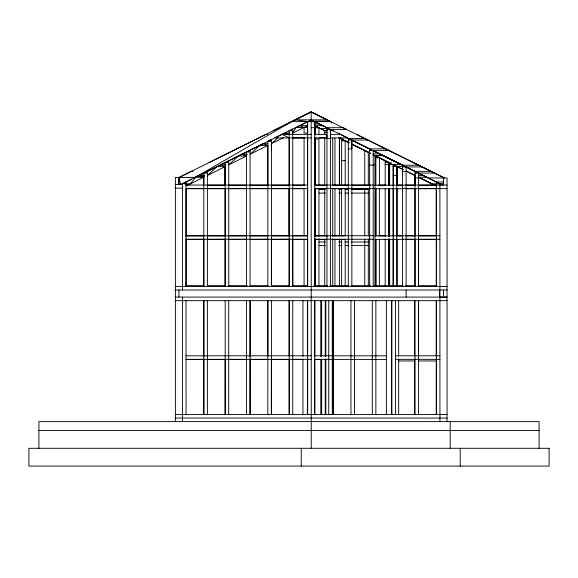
<?xml version="1.0" encoding="UTF-8"?>
<svg xmlns="http://www.w3.org/2000/svg" width="578" height="578" viewBox="0 0 578 578"><rect width="100%" height="100%" fill="white"/><g stroke="black" fill="none" stroke-linecap="round" stroke-linejoin="round"><path stroke-width="0.87" d="M203.788 285.662L203.788 239.408M203.788 183.826L203.788 177.193L197.387 176.391L204.164 173.053M207.365 176.391L207.365 175.452L217.104 166.652L225.528 162.461M225.167 359.35L225.167 414.505L225.196 300.668M207.365 185.191L225.102 185.191L225.102 166.652L220.68 164.867L226.012 164.867M267.845 355.824L267.845 300.668L267.845 414.505M267.845 145.808L267.831 185.191L250.043 185.191M271.378 285.575L271.378 239.314M271.378 150.229L271.378 143.149M289.166 235.781L289.166 188.63M292.743 285.575L292.743 239.314M313.775 121.149L311.188 119.827L307.662 121.618L307.662 286.421M315.407 285.662L315.407 238.902M315.407 236.2L315.407 188.536M315.407 184.938L315.407 139.074L318.94 139.074L318.94 184.938M315.407 134.746L315.407 126.04L325.197 130.931M324.728 285.662L324.728 239.408M326.953 286.421L326.953 127.687L343 127.687L346.533 129.429L326.953 129.429M328.745 414.505L328.745 300.668M330.529 286.421L330.529 129.429L326.953 127.687M341.62 285.662L341.62 239.408M348.317 286.421L348.317 138.467L442.625 185.054M351.85 286.421L351.85 140.021L348.744 138.467L364.74 138.467L367.897 140.021L348.317 140.021M351.85 140.021L351.85 148.864L348.317 148.864M369.638 286.421L369.638 148.864L385.685 148.864L444.272 177.945M372.319 300.668L372.319 414.505M373.215 286.421L373.215 150.605M375.852 414.505L375.852 300.668M375.852 285.575L375.852 239.314M375.881 235.875L375.881 188.724M379.406 185.191L379.406 157.808L375.881 157.808M385.194 185.191L385.194 160.677L378.8 157.498M385.194 162.418L388.77 162.418L388.835 185.191L388.77 162.418L375.512 155.872M393.199 239.046L393.199 285.662L393.221 164.672L403.104 169.578M393.199 236.351L393.199 188.833M393.199 185.249L393.199 164.629M396.797 185.191L396.797 166.413M418.58 165.192L402.577 165.192L402.577 166.934L422.106 166.934M414.982 177.193L414.982 185.191L406.312 185.191M415.004 286.421L415.004 239.263M415.004 235.781L415.004 188.63M415.011 185.141L415.004 174.744M418.58 355.824L418.58 300.668L418.58 414.505M418.58 285.575L418.58 239.314M436.368 355.773L436.368 300.668L436.368 414.505M436.318 238.902L436.325 285.662L418.234 285.662M436.318 236.207L436.318 188.645M436.368 286.421L436.368 181.947L443.47 181.947M439.901 185.191L439.894 183.732L441.946 184.722M539.093 448.29L539.093 421.615L38.907 421.615L38.907 448.29M296.023 127.5L292.728 133.099L307.597 125.708L307.503 121.806L296.023 127.5L307.597 127.5M259.789 145.475L250.043 154.275L267.831 145.475L263.366 143.691L259.789 145.475L267.831 145.475M277.888 137.824L271.364 143.691L283.495 137.687M311.188 121.149L329.778 121.149L311.188 111.922L291.659 121.618L194.952 177.525L175.372 177.453L175.372 421.615M185.964 185.191L187.742 185.191L203.788 177.193L195.783 177.193L190.422 183.826L185.979 183.826M247.362 154.275L242.001 154.275L228.765 160.865M273.163 130.794L311.188 111.922L444.359 177.945M282.584 134.175L284.73 133.099L289.173 133.099M195.711 177.171L198.138 175.965M233.548 158.401L246.481 151.971M246.531 286.421L246.531 151.92L262.997 143.792M331.794 123.078L330.717 121.662L311.188 111.922L178.905 177.525L178.905 184.584L178.927 177.453M307.987 121.474L180.697 184.584L178.905 177.525L191.376 171.355L193.153 171.355M207.401 171.449L217.104 166.652L225.102 166.652L225.102 185.191M207.365 175.452L225.102 166.652M246.466 156.067L228.678 164.867L238.468 156.067L246.466 156.067L242.001 154.275M209.164 162.555L265.967 134.371L267.744 134.371M289.217 286.421L289.217 130.744L292.743 129.002L292.743 286.421M311.188 134.371L281.97 134.371L274.817 137.896L311.188 137.896M181.261 184.331L191.672 179.158M267.852 286.421L267.852 141.335L271.429 139.594L271.429 286.421M225.167 286.421L225.167 162.512L228.744 160.771L228.744 286.421M203.803 286.421L203.803 173.097L207.379 171.355L207.379 286.421M327.191 119.877L295.192 119.827L307.662 121.618M291.659 121.618L330.768 121.618M313.767 121.756L315.545 121.756M313.84 123.967L319.179 123.967L327.509 128.092M307.597 125.708L299.599 125.708L304.071 127.5L304.071 133.099L307.597 133.099M314.75 134.725L314.75 125.708L322.755 125.708M311.188 127.687L314.721 127.687L314.721 121.618L314.721 286.421M315.407 127.832L318.94 127.832L318.94 134.746M320.306 128.489L327.415 128.489M289.217 130.744L292.743 130.744M314.75 125.708L324.728 130.7L327.415 130.7M329.951 130.7L333.412 130.7M324.728 132.441L327.415 132.441M314.721 134.371L326.953 134.371L326.953 137.896L314.721 137.896M292.743 137.947L304.151 137.947M319.157 137.947L325.371 137.947M338.686 137.947L340.464 137.947M326.953 138.467L330.529 138.467M341.62 139.074L343.831 140.158L341.62 140.158L341.62 139.074L343.397 139.074M349.199 142.802L345.196 140.815L341.62 140.815L341.62 185.191M267.852 141.335L271.429 141.335M263.366 143.691L267.809 143.691M369.638 150.605L389.211 150.605M246.531 151.92L250.064 151.92M373.171 153.849L379.435 153.849L403.393 165.698M341.62 160.677L345.196 160.677M225.167 162.512L228.744 162.512M395.424 162.555L397.216 162.555L373.048 150.685M391.436 162.888L389.666 162.888L389.666 185.249M373.2 164.629L374.963 164.629M385.194 164.629L388.77 164.629M389.666 164.629L401.219 164.629L393.221 160.677M369.638 165.192L373.215 165.192M393.221 166.413L403.047 166.413M402.577 171.355L406.11 171.355M415.004 173.097L434.577 173.097L431 171.355L415.004 171.355L415.011 285.662M203.803 173.097L207.379 173.097M204.677 175.452L199.316 175.452L204.561 176.261M393.221 175.502L396.746 175.502M418.588 175.502L423.053 175.502L426.586 177.193M418.537 177.193L426.629 177.244L436.78 182.28M415.004 177.945L418.58 177.945M428.269 177.945L447.054 177.945L447.054 421.615M186.058 183.688L182.482 183.688L182.482 289.997M436.368 183.688L443.47 183.688M418.537 177.244L431.809 183.826L436.303 183.826M175.372 184.57L182.482 184.584M186.058 185.054L307.662 185.054M314.721 185.054L373.215 185.054M378.518 185.054L385.634 185.054M447.054 185.054L397.216 185.054L397.216 166.081M228.678 185.191L246.466 185.191M271.364 185.191L289.152 185.191L289.152 137.528M292.728 185.191L304.071 185.191M325.046 185.191L314.75 185.191L314.75 137.427M348.895 185.191L332.711 185.191L332.747 138.243M351.417 185.191L370.534 185.191M374.53 185.191L402.866 185.191M418.537 185.191L436.296 185.191M175.372 188.161L182.482 188.161M186.058 188.58L307.662 188.58M314.721 188.58L373.215 188.58M402.577 188.58L439.894 188.58M203.788 188.724L186 188.724L186 236.294M207.365 188.724L225.102 188.724L225.102 235.875L207.365 235.875M228.678 188.724L246.466 188.724M250.043 188.724L267.831 188.724M271.364 188.724L289.152 188.724L289.152 235.875L271.364 235.875M292.728 188.724L304.071 188.724M325.046 188.724L314.75 188.724L314.75 236.294M332.711 188.724L348.895 188.724M351.417 188.724L370.534 188.724M374.53 188.724L402.866 188.724M406.312 188.724L415.011 188.724M418.537 188.724L436.325 188.724M439.937 188.63L447.054 188.63M319.186 189.526L325.436 189.526M338.838 189.526L341.519 189.526M345.088 189.526L348.664 189.526M351.345 189.526L368.316 189.526L368.316 235.773M319.186 193.103L325.436 193.103M338.838 193.103L341.519 193.103M345.088 193.103L348.664 193.103M351.345 193.103L368.316 193.103M186.008 235.781L307.662 235.737M314.721 235.737L373.215 235.737M378.518 235.781L385.634 235.781M439.894 235.737L397.216 235.781L397.216 188.63M186 235.875L203.788 235.875M228.678 235.875L246.466 235.875M250.043 235.875L267.831 235.875M292.728 235.875L307.597 235.875M314.75 235.875L327.415 235.875M332.711 235.875L345.196 235.875L345.196 188.724M374.963 235.875L402.866 235.875M406.312 235.875L415.011 235.875M418.537 235.875L436.376 235.875M186.058 239.263L307.662 239.263M314.721 239.263L373.215 239.263M402.577 239.263L439.894 239.263M186 239.408L203.803 239.314M207.365 239.408L225.167 239.314M228.678 239.408L246.481 239.314M250.043 239.408L267.845 239.314M271.364 239.408L289.166 239.314L289.152 285.662M292.728 239.408L307.597 239.408M314.75 239.408L327.415 239.408M332.711 239.408L345.196 239.408L345.196 285.662M369.92 239.314L368.316 239.314L368.316 285.575M374.963 239.408L403.437 239.314M406.11 239.314L415.011 239.408M418.537 239.408L436.376 239.408M319.186 241.994L325.436 241.994M338.838 241.994L341.519 241.994M345.088 241.994L348.664 241.994M351.345 241.994L368.316 241.994M319.186 245.527L325.436 245.527M338.838 245.527L341.519 245.527M345.088 245.527L348.664 245.527M351.345 245.527L368.316 245.527M186.022 285.662L204.034 285.662M207.639 285.662L225.651 285.662M228.346 285.662L247.261 285.662M249.963 285.662L267.975 285.662M271.573 285.662L289.585 285.662M292.287 285.662L307.597 285.662L307.597 238.938M313.905 285.662L327.415 285.662M329.995 285.662L348.975 285.662M351.489 285.662L370.635 285.662M373.2 285.662L403.097 285.662M405.604 285.662L415.669 285.662M175.372 286.421L447.054 286.464M175.372 289.997L447.054 289.997M175.372 297.092L447.054 297.106L439.937 297.143M175.372 300.668L447.054 300.668M186.008 355.824L311.188 355.773M314.721 355.773L332.321 355.773M333.166 355.824L386.523 355.824M395.424 355.773L439.894 355.773M186.044 359.35L311.188 359.35M332.321 359.35L314.721 359.35L314.779 414.426M395.424 359.35L439.894 359.35M186.008 359.4L203.803 359.4M207.379 359.4L225.167 359.4M228.693 359.4L246.481 359.4M250.057 359.4L267.845 359.4M292.743 359.4L303.269 359.4M314.721 359.4L320.862 359.4M333.166 359.4L386.523 359.4M398.806 360.954L414.896 360.954M418.472 360.954L436.354 360.954M175.372 414.505L447.054 414.505M175.372 418.039L447.054 418.082M38.907 430.502L539.093 430.502M185.459 184.606L187.742 185.191M284.73 133.099L287.678 134.291M380.743 146.465L391.898 151.971M281.97 134.371L289.217 137.896M410.387 161.168L431 171.355M315.407 122.088L323.405 126.04M373.735 150.923L375.852 151.971M372.846 154.55L403.184 169.585M314.439 121.474L327.365 127.883M329.973 129.205L349.177 138.698M352.407 140.295L370.18 149.11M373.41 150.714L403.3 165.525M405.72 166.731L415.416 171.536M418.645 173.133L428.341 177.945M347.515 138.026L349.112 138.814M351.503 139.999L369.855 149.102M339.185 137.853L348.874 142.658M352.103 144.262L369.862 153.069M418.342 177.099L433.955 184.852M339.272 137.911L349.047 142.773M351.438 143.958L370.585 153.459M385.201 160.677L388.922 162.519M356.416 134.371L385.685 148.864M330.219 129.436L332.646 130.642M373.995 151.14L388.394 158.293M418.559 177.193L431.882 183.826M352.399 144.392L369.999 153.127M396.775 162.418L401.197 164.629M406.428 167.208L415.141 171.55M418.306 173.133L423.053 175.502M314.75 121.756L319.179 123.967M431.809 183.826L434.49 185.191M460.211 448.29L460.211 466.078M450.211 421.615L450.211 448.29M443.492 177.945L443.492 185.054M443.47 289.997L443.47 297.106M439.894 183.688L439.937 421.615M439.518 289.997L439.518 297.106M436.325 187.828L436.325 235.875M436.318 300.668L436.318 356.243M436.318 360.723L436.318 414.505M418.58 173.097L418.58 286.421M415.004 300.668L415.004 414.505M414.614 300.668L414.614 355.824M414.614 360.253L414.614 414.426M406.161 289.997L406.161 297.106M406.11 166.934L406.11 286.421M402.577 165.192L402.577 286.421M398.668 300.668L398.668 356.243M398.668 358.931L398.668 414.505M397.216 239.314L397.216 285.575M396.746 166.413L396.746 285.662M395.424 300.668L395.424 414.505M391.891 300.668L391.891 414.505M391.552 300.668L391.552 414.505M389.666 188.833L389.666 236.351M389.666 239.046L389.666 285.662M388.835 188.507L388.835 236.185M388.835 238.887L388.835 285.662L388.77 238.989M388.77 188.724L388.77 236.294M386.371 300.668L386.371 414.426M385.194 188.724L385.194 236.294M385.194 238.989L385.194 285.662M379.406 188.724L379.406 235.875M379.406 239.408L379.406 285.662M375.852 155.511L375.881 185.191M375.852 188.63L375.852 235.781M375.881 239.408L375.881 285.662M374.963 155.641L374.963 285.662M368.316 152.014L368.316 185.061M364.74 150.229L364.74 185.061M364.74 189.526L364.74 235.773M364.74 239.328L364.74 285.575M354.531 300.668L354.531 414.505M350.954 300.668L350.954 414.505M345.196 140.815L345.196 185.191M341.62 188.724L341.62 235.875M339.394 133.07L339.394 134.652M339.394 188.724L339.394 235.875M339.394 239.408L339.394 285.662M334.965 138.265L334.965 185.191M334.965 188.724L334.965 235.875M334.965 239.408L334.965 285.662M333.166 300.668L333.166 414.505M332.921 300.668L332.921 414.505M332.711 188.587L332.747 236.294M332.711 238.924L332.747 285.662M332.653 300.668L332.653 414.426M332.321 300.668L332.321 414.505M325.811 300.668L325.811 356.243M325.811 358.931L325.811 414.505M325.544 300.668L325.544 356.648M325.544 359.35L325.544 414.426M325.248 300.668L325.248 356.648M325.248 359.35L325.248 414.426M324.728 130.7L324.728 134.241M324.728 137.839L324.728 185.509M324.728 188.204L324.728 235.875M321.65 300.668L321.671 356.648M321.671 359.35L321.671 414.426M320.783 300.668L320.783 356.648M320.783 359.35L320.783 414.426M318.94 188.536L318.94 236.2M318.94 238.902L318.94 285.662M315.545 125.708L315.545 134.464M315.545 138.041L315.545 185.191M315.545 188.724L315.545 235.875M315.545 239.408L315.545 285.662M314.75 238.989L314.75 285.662M314.75 356.648L314.779 300.668L314.721 414.505M311.253 448.29L311.188 111.922M307.669 300.668L307.662 414.505M307.597 123.967L307.597 134.696M307.597 137.607L307.597 185.386M307.597 187.713L307.597 236.243M307.402 300.668L307.402 356.648M307.402 359.35L307.402 414.426M304.071 137.607L304.071 185.386M304.071 188.096L304.071 235.875M304.071 239.408L304.071 285.662M302.951 300.668L302.951 356.648M302.951 359.35L302.951 414.426M301.254 448.29L301.254 466.078M292.743 300.668L292.743 414.505M289.166 355.824L289.166 300.668L289.217 414.505L289.166 359.4L271.378 359.4L271.378 414.505L271.422 300.668M250.093 356.648L250.093 300.668L250.057 414.505M250.093 359.35L250.093 414.426M250.064 150.179L250.064 286.421M246.481 300.668L246.481 414.505M228.729 300.668L228.693 414.505M225.102 239.408L225.102 285.662M207.379 300.668L207.379 414.505M203.832 356.648L203.832 300.668L203.803 414.505M203.832 359.35L203.832 414.426M186.058 181.947L186.058 286.421M186.008 300.668L186.058 414.505M186 238.989L186 285.662M182.482 297.092L182.482 421.615M178.956 289.997L178.956 297.106M339.394 138.265L339.394 185.191L339.394 138.265M340.413 134.371L330.529 134.371L330.529 137.896L347.566 137.896L340.413 134.371M383.012 155.59L373.2 155.59L383.012 155.641M415.149 175.502L406.276 171.153L415.149 175.517M549.1 448.29L28.9 448.29L28.9 466.078L549.1 466.078L549.1 448.29"/></g></svg>
